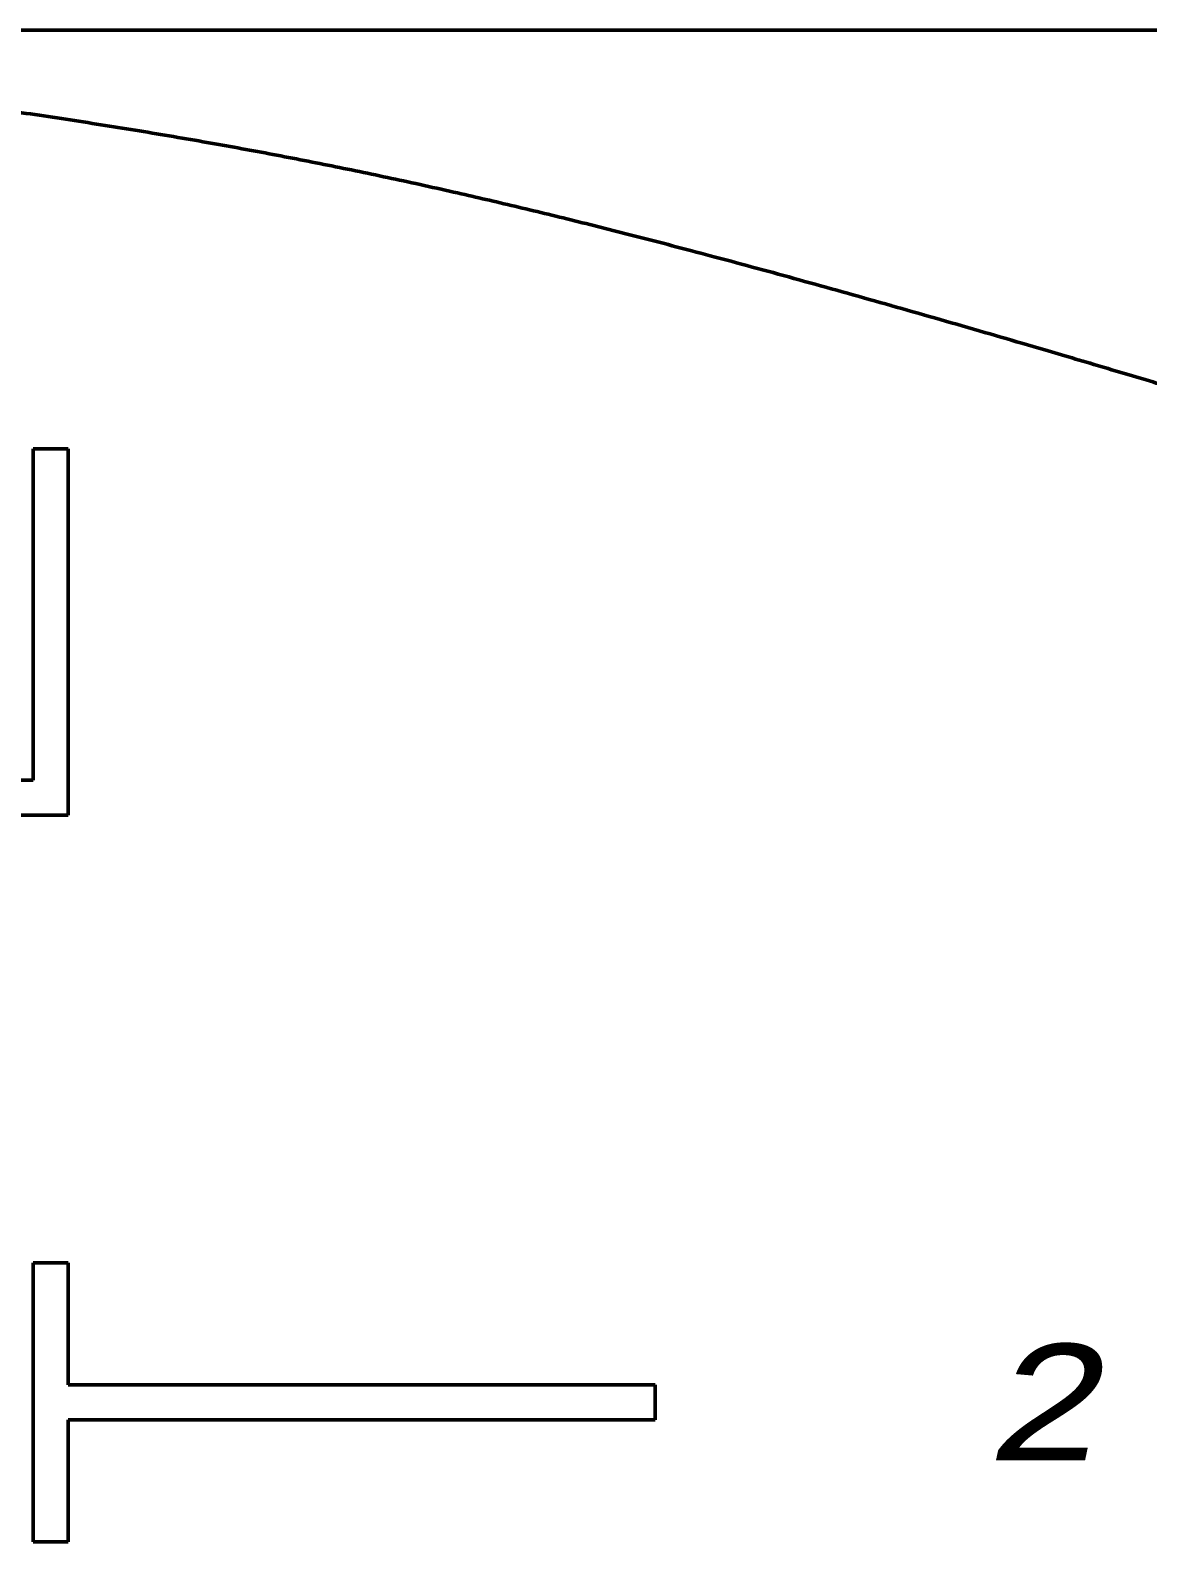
# Model space of a CAD drawing. Header units: millimetres. Extents: x -237 to 1000, y -57 to 526.
# Drawn here: x 233.2 to 329.4, y 208 to 338 of the extents above; entities that cross this region are included whole.
import ezdxf

# ---------------------------------------------------------------- set-up
doc = ezdxf.new("R2010")
doc.units = ezdxf.units.MM
doc.layers.add('Graviranje', color=1, linetype='Continuous', lineweight=25, true_color=0xff0000)
doc.layers.add('Rez', color=30, linetype='Continuous', lineweight=50, true_color=0xff7f00)
doc.styles.add('textstyle2', font='')
doc.styles.get('textstyle2').set_extended_font_data('CourierCad', italic=True)

# ---------------------------------------------------------------- blocks, each defined once
blk = doc.blocks.new('paluba')
at = {"layer": 'Rez'}
for p, q in [((225.5, 82), (222.5, 82)), ((222.5, 82), (222.5, 53.5)), ((225.5, 82), (225.5, 50.5)), ((222.5, 53.5), (202, 53.5)), ((225.5, 50.5), (202, 50.5)), ((225.5, 12), (222.5, 12)), ((222.5, 12), (222.5, -12)), ((225.5, 12), (225.5, 1.5)), ((225.5, 1.5), (276, 1.5)), ((276, -1.5), (276, 1.5)), ((225.5, -12), (225.5, -1.5)), ((225.5, -1.5), (276, -1.5)), ((225.5, -12), (222.5, -12))]:
    blk.add_line(p, q, dxfattribs=at)
blk.add_open_spline([(59, 118), (99.86, 117.93), (138.78, 117.33), (167.56, 116.51), (199.58, 114.08), (229, 110), (253.69, 105.57), (283.89, 98.07), (321.99, 86.92), (354.02, 76.99), (375.1, 69.7), (383.2, 67.26), (402.46, 60.17), (417, 55)], degree=4, dxfattribs=at)
at = {"layer": 'Graviranje', "insert": (310, 0), "char_height": 10, "attachment_point": 5, "style": 'textstyle2'}
blk.add_mtext('2', dxfattribs=at)
blk = doc.blocks.new('Bok')
at = {"layer": 'Rez'}
blk.add_line((439, 0), (50, 0), dxfattribs=at)

msp = doc.modelspace()

# ---------------------------------------------------------------- block references
at = {"layer": 'Rez'}
for name, p in [('Bok', (11, 338)), ('paluba', (11, 220))]:
    msp.add_blockref(name, p, dxfattribs=at)

doc.saveas('drawing.dxf')
